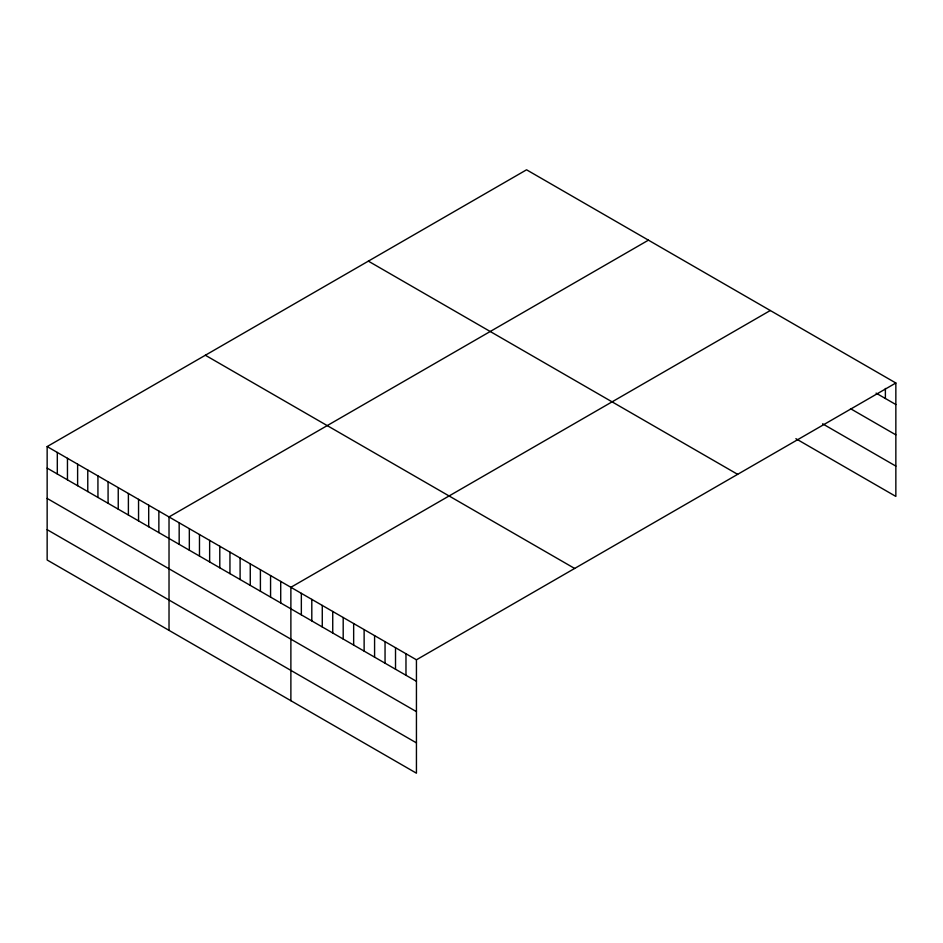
<?xml version="1.0" encoding="UTF-8"?>
<svg xmlns="http://www.w3.org/2000/svg" width="943" height="943" viewBox="0 0 943 943"><rect width="100%" height="100%" fill="white"/><g stroke="black" fill="none" stroke-linecap="round" stroke-linejoin="round"><path stroke-width="1.41" d="M895.85 382.999L416.441 659.794L416.441 773.201L47.15 560.001L47.15 446.581L526.559 169.799L895.85 382.999L895.85 496.419L795.868 438.695M648.43 240.159L169.021 516.941L169.021 630.36M770.29 310.518L290.88 587.3L290.88 700.708M876.082 393.125L895.85 404.535M850.515 408.684L895.85 434.853M822.602 423.808L895.85 466.101M368.359 261.14L737.65 474.341M205.35 355.24L574.641 568.452M47.15 446.581L416.441 659.794M47.15 468.117L416.441 681.317M47.15 498.434L416.441 711.647M47.15 529.671L416.441 742.884M885.383 388.445L885.383 398.5M405.973 653.747L405.973 675.282M395.518 647.711L395.518 669.247M385.05 641.664L385.05 663.2M374.583 635.629L374.583 657.165M364.128 629.582L364.128 651.118M353.66 623.547L353.66 645.083M343.193 617.5L343.193 639.036M332.738 611.465L332.738 633.001M322.27 605.418L322.27 626.954M311.803 599.383L311.803 620.918M301.347 593.336L301.347 614.871M280.719 581.43L280.719 602.966M270.57 575.572L270.57 597.108M260.409 569.713L260.409 591.237M250.26 563.843L250.26 585.379M240.1 557.985L240.1 579.521M229.951 552.115L229.951 573.65M219.79 546.256L219.79 567.792M209.641 540.398L209.641 561.922M199.48 534.528L199.48 556.064M189.331 528.669L189.331 550.205M179.17 522.799L179.17 544.335M158.86 511.082L158.86 532.606M148.699 505.212L148.699 526.748M138.55 499.354L138.55 520.89M128.389 493.484L128.389 515.019M118.24 487.625L118.24 509.161M108.08 481.767L108.08 503.291M97.931 475.897L97.931 497.433M87.77 470.038L87.77 491.574M77.621 464.168L77.621 485.704M67.46 458.31L67.46 479.846M57.311 452.44L57.311 473.975"/></g></svg>
